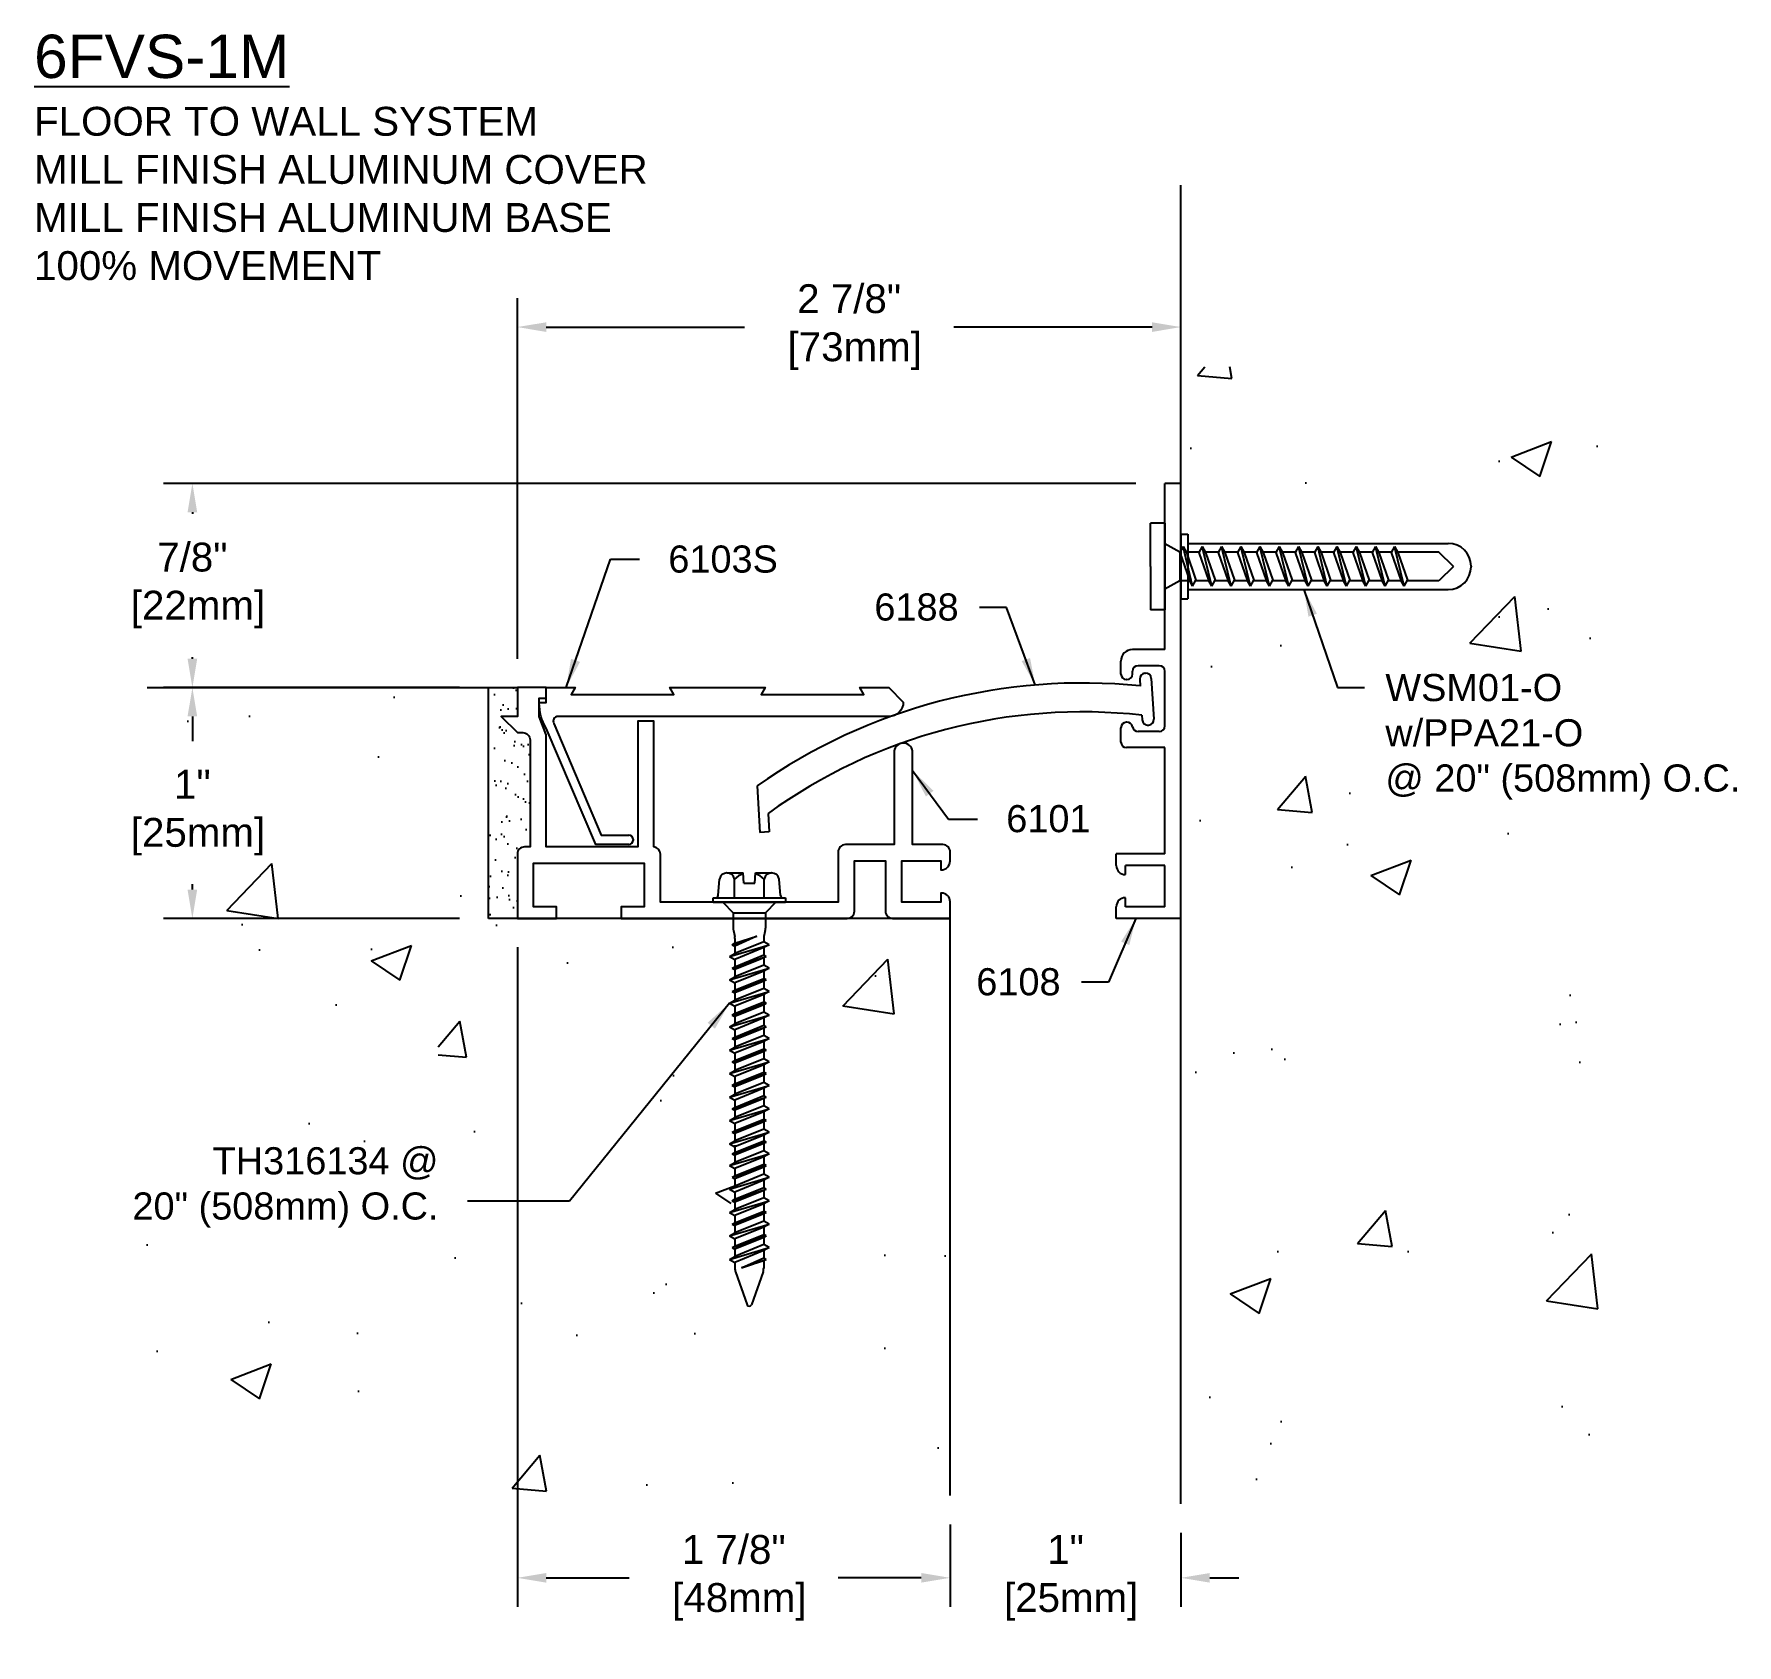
# Model space of a CAD drawing. Header units: inches. Extents: x 28.53 to 35.91, y 15.18 to 22.16.
import ezdxf

# ---------------------------------------------------------------- set-up
doc = ezdxf.new("R2010")
doc.units = ezdxf.units.IN
doc.header["$MEASUREMENT"] = 0
for name, color, linetype in [('Anchors', 4, 'Continuous'), ('Conditions', 1, 'Continuous'), ('Dimensions', 3, 'Continuous'), ('Metals', 7, 'Continuous'), ('Text', 2, 'Continuous')]:
    doc.layers.add(name, color=color, linetype=linetype)
doc.styles.add('arial', font='arial.ttf')
doc.styles.get("Standard").update_dxf_attribs({"font": 'arial.ttf'})
doc.dimstyles.new('ARIAL', dxfattribs={"dimtxt": 0.125, "dimasz": 0.125, "dimexe": 0.125, "dimexo": 0.125, "dimgap": 0.125, "dimtad": 0, "dimtih": 1, "dimtoh": 1, "dimdec": 4, "dimzin": 3, "dimdsep": 46, "dimlunit": 4, "dimtxsty": 'arial', "dimcen": 0.125, "dimadec": 0, "dimazin": 0, "dimtfac": 1, "dimtdec": 4, "dimtofl": 0, "dimtmove": 0, "dimatfit": 3, "dimfxl": 0, "dimfrac": 2, "dimtolj": 1, "dimtzin": 0, "dimarcsym": 0})
doc.dimstyles.get("Standard").update_dxf_attribs({"dimtxt": 0.1175, "dimasz": 0.1175, "dimexe": 0.1175, "dimexo": 0.125, "dimgap": 0.09, "dimtad": 0, "dimtih": 1, "dimtoh": 1, "dimdec": 4, "dimzin": 0, "dimdsep": 46, "dimlunit": 4, "dimtxsty": 'Standard', "dimcen": 0.09, "dimadec": 0, "dimazin": 0, "dimtfac": 1, "dimtdec": 4, "dimtofl": 0, "dimtmove": 0, "dimatfit": 3, "dimfxl": 0, "dimfrac": 2, "dimtolj": 1, "dimtzin": 0, "dimarcsym": 0})

# ---------------------------------------------------------------- blocks, each defined once
blk = doc.blocks.new('6103S')
blk.add_lwpolyline([(-0.407, -0.2854), (-0.5489, -0.2854), (-0.7652, 0.2181, -0.131528), (-0.7944, 0.3275), (-0.7944, 0.3288), (-0.7644, 0.3288), (-0.7644, 0.3938), (-0.6394, 0.3938), (-0.6568, 0.3638), (-0.2111, 0.3638), (-0.2284, 0.3938), (0.1836, 0.3938), (0.1662, 0.3638), (0.6119, 0.3638), (0.5946, 0.3938), (0.7196, 0.3938), (0.7826, 0.3308, -0.414214), (0.7206, 0.2688), (-0.7137, 0.2688, 0.577187), (-0.731, 0.2388), (-0.5266, -0.2454), (-0.4066, -0.2454)], format="xyb")
blk.add_arc((-0.4069, -0.2654), 0.02, 269.65196, 89.15988)
blk = doc.blocks.new('*D2')
at = {"layer": 'Defpoints', "color": 0}
for p in [(30.6251, 18.3299), (32.5001, 15.8299), (32.5001, 15.4734)]:
    blk.add_point(p, dxfattribs=at)
at = {"layer": 'Dimensions', "color": 0, "lineweight": -2}
for p, q in [((30.6251, 18.2049), (30.6251, 15.3484)), ((32.5001, 15.7049), (32.5001, 15.3484)), ((30.7501, 15.4734), (31.1096, 15.4734)), ((32.3751, 15.4734), (32.0156, 15.4734))]:
    blk.add_line(p, q, dxfattribs=at)
at = {"layer": 'Dimensions', "color": 0}
for points in [[(30.7501, 15.4943), (30.7501, 15.4526), (30.6251, 15.4734)], [(32.3751, 15.4943), (32.3751, 15.4526), (32.5001, 15.4734)]]:
    blk.add_solid(points, dxfattribs=at)
at = {"layer": 'Dimensions', "color": 0, "insert": (31.5626, 15.4734), "char_height": 0.125, "attachment_point": 5, "style": 'arial'}
blk.add_mtext('\\A1;1 7/8"\\P [48mm]', dxfattribs=at)
blk = doc.blocks.new('*D3')
at = {"layer": 'Defpoints', "color": 0}
for p in [(29.0207, 19.3299), (29.2173, 18.3299), (30.5001, 18.3299)]:
    blk.add_point(p, dxfattribs=at)
at = {"layer": 'Dimensions', "color": 0, "lineweight": -2}
for p, q in [((29.1457, 19.3299), (29.3423, 19.3299)), ((29.2173, 19.2049), (29.2173, 19.0978)), ((29.2173, 18.4549), (29.2173, 18.4788)), ((30.3751, 18.3299), (29.0923, 18.3299))]:
    blk.add_line(p, q, dxfattribs=at)
at = {"layer": 'Dimensions', "color": 0}
for points in [[(29.1964, 19.2049), (29.2381, 19.2049), (29.2173, 19.3299)], [(29.1964, 18.4549), (29.2381, 18.4549), (29.2173, 18.3299)]]:
    blk.add_solid(points, dxfattribs=at)
at = {"layer": 'Dimensions', "color": 0, "insert": (29.2173, 18.7883), "char_height": 0.125, "attachment_point": 5, "style": 'arial'}
blk.add_mtext('\\A1;1"\\P [25mm]', dxfattribs=at)
blk = doc.blocks.new('*D4')
at = {"layer": 'Defpoints', "color": 0}
for p in [(30.6251, 20.8919), (33.5001, 20.7203), (30.6251, 19.3299)]:
    blk.add_point(p, dxfattribs=at)
at = {"layer": 'Dimensions', "color": 0, "lineweight": -2}
for p, q in [((30.6251, 19.4549), (30.6251, 21.0169)), ((33.5001, 20.8453), (33.5001, 21.0169)), ((30.7501, 20.8919), (31.6096, 20.8919)), ((33.3751, 20.8919), (32.5156, 20.8919))]:
    blk.add_line(p, q, dxfattribs=at)
at = {"layer": 'Dimensions', "color": 0}
for points in [[(30.7501, 20.9127), (30.7501, 20.871), (30.6251, 20.8919)], [(33.3751, 20.9127), (33.3751, 20.871), (33.5001, 20.8919)]]:
    blk.add_solid(points, dxfattribs=at)
at = {"layer": 'Dimensions', "color": 0, "insert": (32.0626, 20.8919), "char_height": 0.125, "attachment_point": 5, "style": 'arial'}
blk.add_mtext('\\A1;2 7/8"\\P [73mm]', dxfattribs=at)
blk = doc.blocks.new('*D5')
at = {"layer": 'Defpoints', "color": 0}
for p in [(32.5001, 15.8299), (33.5001, 15.794), (32.5001, 15.4734)]:
    blk.add_point(p, dxfattribs=at)
at = {"layer": 'Dimensions', "color": 0, "lineweight": -2}
for p, q in [((32.5001, 15.7049), (32.5001, 15.3484)), ((33.5001, 15.669), (33.5001, 15.3484)), ((32.3751, 15.4734), (32.2501, 15.4734)), ((33.6251, 15.4734), (33.7501, 15.4734))]:
    blk.add_line(p, q, dxfattribs=at)
at = {"layer": 'Dimensions', "color": 0}
for points in [[(32.3751, 15.4943), (32.3751, 15.4526), (32.5001, 15.4734)], [(33.6251, 15.4943), (33.6251, 15.4526), (33.5001, 15.4734)]]:
    blk.add_solid(points, dxfattribs=at)
at = {"layer": 'Dimensions', "color": 0, "insert": (33.0001, 15.4734), "char_height": 0.125, "attachment_point": 5, "style": 'arial'}
blk.add_mtext('\\A1;1"\\P [25mm]', dxfattribs=at)
blk = doc.blocks.new('TH-316134')
for p, q in [((-0.1352, 0.029), (-0.129, 0.1001)), ((-0.0967, 0.1275), (-0.0272, 0.1275)), ((-0.0645, 0.0188), (-0.0645, 0.1001)), ((-0.0232, 0.0825), (-0.0272, 0.1275)), ((-0.0232, 0.0825), (0.0233, 0.0825)), ((0.0233, 0.0825), (0.0272, 0.1275)), ((0.0272, 0.1275), (0.0967, 0.1275)), ((0.0645, 0.0188), (0.0645, 0.1001)), ((0.1352, 0.029), (0.129, 0.1001)), ((-0.1568, 0.0188), (0.1568, 0.0188)), ((-0.1568, 0), (-0.1568, 0.0188)), ((-0.1568, 0), (0.1568, 0)), ((-0.1148, 0), (-0.0697, -0.045)), ((0.1148, 0), (0.0698, -0.045)), ((0.1568, 0.0188), (0.1568, 0)), ((-0.0697, -0.045), (0.0698, -0.045)), ((-0.0697, -0.045), (-0.0697, -0.1121)), ((0.0698, -0.045), (0.0698, -0.1121)), ((-0.0737, -0.1836), (0.0321, -0.1471)), ((-0.0687, -0.1217), (-0.0633, -0.1477)), ((0.0321, -0.1471), (-0.0623, -0.1898)), ((-0.0623, -0.1774), (0.0321, -0.1471)), ((0.0687, -0.1217), (0.0633, -0.1477)), ((-0.0862, -0.2344), (0.0863, -0.1836)), ((-0.0737, -0.1836), (-0.0623, -0.1774)), ((-0.0737, -0.1836), (-0.0623, -0.1898)), ((-0.0623, -0.1573), (-0.0623, -0.1774)), ((0.0623, -0.1707), (-0.0623, -0.2215)), ((-0.0623, -0.1898), (-0.0623, -0.2215)), ((0.0623, -0.1965), (-0.0623, -0.2473)), ((0.0623, -0.1573), (0.0623, -0.1707)), ((0.0863, -0.1836), (0.0623, -0.1707)), ((0.0863, -0.1836), (0.0623, -0.1965)), ((0.0623, -0.1965), (0.0623, -0.2282)), ((-0.0862, -0.2344), (-0.0623, -0.2215)), ((-0.0862, -0.2344), (-0.0623, -0.2473)), ((-0.0862, -0.3359), (0.0863, -0.2852)), ((-0.0737, -0.2852), (0.0737, -0.2344)), ((-0.0737, -0.2852), (-0.0623, -0.279)), ((-0.0737, -0.2852), (-0.0623, -0.2913)), ((-0.0623, -0.279), (0.0623, -0.2282)), ((0.0623, -0.2405), (-0.0623, -0.2913)), ((-0.0623, -0.2473), (-0.0623, -0.279)), ((0.0623, -0.2722), (-0.0623, -0.323)), ((-0.0623, -0.2913), (-0.0623, -0.323)), ((0.0737, -0.2344), (0.0623, -0.2282)), ((0.0737, -0.2344), (0.0623, -0.2405)), ((0.0623, -0.2405), (0.0623, -0.2722)), ((0.0863, -0.2852), (0.0623, -0.2722)), ((0.0863, -0.2852), (0.0623, -0.2981)), ((-0.0862, -0.3359), (-0.0623, -0.323)), ((-0.0862, -0.3359), (-0.0623, -0.3489)), ((-0.0737, -0.3867), (0.0737, -0.3359)), ((0.0623, -0.2981), (-0.0623, -0.3489)), ((-0.0623, -0.3806), (0.0623, -0.3298)), ((0.0623, -0.3421), (-0.0623, -0.3929)), ((-0.0623, -0.3489), (-0.0623, -0.3806)), ((0.0623, -0.2981), (0.0623, -0.3298)), ((0.0737, -0.3359), (0.0623, -0.3298)), ((0.0737, -0.3359), (0.0623, -0.3421)), ((0.0623, -0.3421), (0.0623, -0.3738)), ((-0.0862, -0.4375), (0.0863, -0.3867)), ((-0.0862, -0.4375), (-0.0623, -0.4246)), ((-0.0862, -0.4375), (-0.0623, -0.4504)), ((-0.0737, -0.3867), (-0.0623, -0.3806)), ((-0.0737, -0.3867), (-0.0623, -0.3929)), ((-0.0737, -0.4883), (0.0737, -0.4375)), ((0.0623, -0.3738), (-0.0623, -0.4246)), ((-0.0623, -0.3929), (-0.0623, -0.4246)), ((0.0623, -0.3996), (-0.0623, -0.4504)), ((-0.0623, -0.4821), (0.0623, -0.4313)), ((0.0863, -0.3867), (0.0623, -0.3738)), ((0.0863, -0.3867), (0.0623, -0.3996)), ((0.0623, -0.3996), (0.0623, -0.4313)), ((0.0737, -0.4375), (0.0623, -0.4313)), ((0.0737, -0.4375), (0.0623, -0.4437)), ((-0.0862, -0.5391), (0.0863, -0.4883)), ((-0.0737, -0.4883), (-0.0623, -0.4821)), ((-0.0737, -0.4883), (-0.0623, -0.4944)), ((0.0623, -0.4437), (-0.0623, -0.4944)), ((-0.0623, -0.4504), (-0.0623, -0.4821)), ((0.0623, -0.4754), (-0.0623, -0.5261)), ((-0.0623, -0.4944), (-0.0623, -0.5261)), ((0.0623, -0.5012), (-0.0623, -0.552)), ((0.0623, -0.4437), (0.0623, -0.4754)), ((0.0863, -0.4883), (0.0623, -0.4754)), ((0.0863, -0.4883), (0.0623, -0.5012)), ((0.0623, -0.5012), (0.0623, -0.5329)), ((-0.0862, -0.5391), (-0.0623, -0.5261)), ((-0.0862, -0.5391), (-0.0623, -0.552)), ((-0.0862, -0.6406), (0.0863, -0.5898)), ((-0.0737, -0.5898), (0.0737, -0.5391)), ((-0.0737, -0.5898), (-0.0623, -0.5837)), ((-0.0737, -0.5898), (-0.0623, -0.596)), ((-0.0623, -0.5837), (0.0623, -0.5329)), ((0.0623, -0.5452), (-0.0623, -0.596)), ((-0.0623, -0.552), (-0.0623, -0.5837)), ((0.0623, -0.5769), (-0.0623, -0.6277)), ((0.0737, -0.5391), (0.0623, -0.5329)), ((0.0737, -0.5391), (0.0623, -0.5452)), ((0.0623, -0.5452), (0.0623, -0.5769)), ((0.0863, -0.5898), (0.0623, -0.5769)), ((0.0863, -0.5898), (0.0623, -0.6028)), ((-0.0862, -0.6406), (-0.0623, -0.6277)), ((-0.0862, -0.6406), (-0.0623, -0.6535)), ((-0.0737, -0.6914), (0.0737, -0.6406)), ((-0.0623, -0.596), (-0.0623, -0.6277)), ((0.0623, -0.6028), (-0.0623, -0.6535)), ((-0.0623, -0.6852), (0.0623, -0.6345)), ((0.0623, -0.6468), (-0.0623, -0.6976)), ((-0.0623, -0.6535), (-0.0623, -0.6852)), ((0.0623, -0.6028), (0.0623, -0.6345)), ((0.0737, -0.6406), (0.0623, -0.6345)), ((0.0737, -0.6406), (0.0623, -0.6468)), ((0.0623, -0.6468), (0.0623, -0.6785)), ((-0.0862, -0.7422), (0.0863, -0.6914)), ((-0.0862, -0.7422), (-0.0623, -0.7293)), ((-0.0737, -0.6914), (-0.0623, -0.6852)), ((-0.0737, -0.6914), (-0.0623, -0.6976)), ((0.0623, -0.6785), (-0.0623, -0.7293)), ((-0.0623, -0.6976), (-0.0623, -0.7293)), ((0.0623, -0.7043), (-0.0623, -0.7551)), ((-0.0623, -0.7868), (0.0623, -0.736)), ((0.0863, -0.6914), (0.0623, -0.6785)), ((0.0863, -0.6914), (0.0623, -0.7043)), ((0.0623, -0.7043), (0.0623, -0.736)), ((0.0737, -0.7422), (0.0623, -0.736)), ((-0.0862, -0.7422), (-0.0623, -0.7551)), ((-0.0862, -0.8437), (0.0863, -0.793)), ((-0.0737, -0.793), (0.0737, -0.7422)), ((-0.0737, -0.793), (-0.0623, -0.7868)), ((-0.0737, -0.793), (-0.0623, -0.7991)), ((0.0623, -0.7484), (-0.0623, -0.7991)), ((-0.0623, -0.7551), (-0.0623, -0.7868)), ((0.0623, -0.78), (-0.0623, -0.8308)), ((-0.0623, -0.7991), (-0.0623, -0.8308)), ((0.0623, -0.8059), (-0.0623, -0.8567)), ((0.0737, -0.7422), (0.0623, -0.7484)), ((0.0623, -0.7484), (0.0623, -0.78)), ((0.0863, -0.793), (0.0623, -0.78)), ((0.0863, -0.793), (0.0623, -0.8059)), ((0.0623, -0.8059), (0.0623, -0.8376)), ((-0.0862, -0.8437), (-0.0623, -0.8308)), ((-0.0862, -0.8437), (-0.0623, -0.8567)), ((-0.0737, -0.8945), (0.0737, -0.8437)), ((-0.0623, -0.8884), (0.0623, -0.8376)), ((0.0623, -0.8499), (-0.0623, -0.9007)), ((-0.0623, -0.8567), (-0.0623, -0.8884)), ((0.0623, -0.8816), (-0.0623, -0.9324)), ((0.0737, -0.8437), (0.0623, -0.8376)), ((0.0737, -0.8437), (0.0623, -0.8499)), ((0.0623, -0.8499), (0.0623, -0.8816)), ((0.0863, -0.8945), (0.0623, -0.8816)), ((-0.0862, -0.9453), (0.0863, -0.8945)), ((-0.0862, -0.9453), (-0.0623, -0.9324)), ((-0.0862, -0.9453), (-0.0623, -0.9582)), ((-0.0737, -0.8945), (-0.0623, -0.8884)), ((-0.0737, -0.8945), (-0.0623, -0.9007)), ((-0.0737, -0.9961), (0.0737, -0.9453)), ((-0.0623, -0.9007), (-0.0623, -0.9324)), ((0.0623, -0.9075), (-0.0623, -0.9582)), ((-0.0623, -0.9899), (0.0623, -0.9391)), ((0.0623, -0.9515), (-0.0623, -1.0023)), ((-0.0623, -0.9582), (-0.0623, -0.9899)), ((0.0863, -0.8945), (0.0623, -0.9075)), ((0.0623, -0.9075), (0.0623, -0.9391)), ((0.0737, -0.9453), (0.0623, -0.9391)), ((0.0737, -0.9453), (0.0623, -0.9515)), ((0.0623, -0.9515), (0.0623, -0.9832)), ((-0.0862, -1.0469), (0.0863, -0.9961)), ((-0.0737, -0.9961), (-0.0623, -0.9899)), ((-0.0737, -0.9961), (-0.0623, -1.0023)), ((0.0623, -0.9832), (-0.0623, -1.034)), ((-0.0623, -1.0023), (-0.0623, -1.034)), ((0.0623, -1.009), (-0.0623, -1.0598)), ((0.0863, -0.9961), (0.0623, -0.9832)), ((0.0863, -0.9961), (0.0623, -1.009)), ((0.0623, -1.0012), (0.0623, -1.0329)), ((-0.0862, -1.0469), (-0.0623, -1.034)), ((-0.0862, -1.0469), (-0.0623, -1.0598)), ((-0.0862, -1.1406), (0.0863, -1.0898)), ((-0.0737, -1.0898), (0.0737, -1.0391)), ((-0.0737, -1.0898), (-0.0623, -1.0837)), ((-0.0737, -1.0898), (-0.0623, -1.096)), ((-0.0623, -1.0837), (0.0623, -1.0329)), ((0.0623, -1.0452), (-0.0623, -1.096)), ((-0.0623, -1.052), (-0.0623, -1.0837)), ((0.0623, -1.0769), (-0.0623, -1.1277)), ((-0.0623, -1.096), (-0.0623, -1.1277)), ((0.0623, -1.1028), (-0.0623, -1.1535)), ((0.0737, -1.0391), (0.0623, -1.0329)), ((0.0737, -1.0391), (0.0623, -1.0452)), ((0.0623, -1.0452), (0.0623, -1.0769)), ((0.0863, -1.0898), (0.0623, -1.0769)), ((0.0863, -1.0898), (0.0623, -1.1028)), ((0.0623, -1.1028), (0.0623, -1.1345)), ((-0.0862, -1.1406), (-0.0623, -1.1277)), ((-0.0862, -1.1406), (-0.0623, -1.1535)), ((-0.0737, -1.1914), (0.0737, -1.1406)), ((-0.0623, -1.1852), (0.0623, -1.1345)), ((0.0623, -1.1468), (-0.0623, -1.1976)), ((-0.0623, -1.1535), (-0.0623, -1.1852)), ((0.0623, -1.1785), (-0.0623, -1.2293)), ((0.0737, -1.1406), (0.0623, -1.1345)), ((0.0737, -1.1406), (0.0623, -1.1468)), ((0.0623, -1.1468), (0.0623, -1.1785)), ((0.0863, -1.1914), (0.0623, -1.1785)), ((-0.0862, -1.2422), (0.0863, -1.1914)), ((-0.0862, -1.2422), (-0.0623, -1.2293)), ((-0.0862, -1.2422), (-0.0623, -1.2551)), ((-0.0737, -1.1914), (-0.0623, -1.1852)), ((-0.0737, -1.1914), (-0.0623, -1.1976)), ((-0.0737, -1.293), (0.0737, -1.2422)), ((-0.0623, -1.1976), (-0.0623, -1.2293)), ((0.0623, -1.2043), (-0.0623, -1.2551)), ((-0.0623, -1.2868), (0.0623, -1.236)), ((0.0623, -1.2484), (-0.0623, -1.2991)), ((0.0863, -1.1914), (0.0623, -1.2043)), ((0.0623, -1.2043), (0.0623, -1.236)), ((0.0737, -1.2422), (0.0623, -1.236)), ((0.0737, -1.2422), (0.0623, -1.2484)), ((0.0623, -1.2484), (0.0623, -1.28)), ((-0.0862, -1.3437), (0.0863, -1.293)), ((-0.0737, -1.293), (-0.0623, -1.2868)), ((-0.0737, -1.293), (-0.0623, -1.2991)), ((-0.0623, -1.2551), (-0.0623, -1.2868)), ((0.0623, -1.28), (-0.0623, -1.3308)), ((-0.0623, -1.2991), (-0.0623, -1.3308)), ((0.0623, -1.3059), (-0.0623, -1.3567)), ((0.0863, -1.293), (0.0623, -1.28)), ((0.0863, -1.293), (0.0623, -1.3059)), ((0.0623, -1.3059), (0.0623, -1.3376)), ((-0.0862, -1.3437), (-0.0623, -1.3308)), ((-0.0862, -1.3437), (-0.0623, -1.3567)), ((-0.0862, -1.4453), (0.0863, -1.3945)), ((-0.0737, -1.3945), (0.0737, -1.3437)), ((-0.0737, -1.3945), (-0.0623, -1.3884)), ((-0.0737, -1.3945), (-0.0623, -1.4007)), ((-0.0623, -1.3884), (0.0623, -1.3376)), ((0.0623, -1.3499), (-0.0623, -1.4007)), ((-0.0623, -1.3567), (-0.0623, -1.3884)), ((0.0623, -1.3816), (-0.0623, -1.4324)), ((-0.0623, -1.4007), (-0.0623, -1.4324)), ((0.0737, -1.3437), (0.0623, -1.3376)), ((0.0737, -1.3437), (0.0623, -1.3499)), ((0.0623, -1.3499), (0.0623, -1.3816)), ((0.0863, -1.3945), (0.0623, -1.3816)), ((0.0863, -1.3945), (0.0623, -1.4075)), ((-0.0862, -1.4453), (-0.0623, -1.4324)), ((-0.0862, -1.4453), (-0.0623, -1.4582)), ((-0.0737, -1.4961), (0.0737, -1.4453)), ((0.0623, -1.4075), (-0.0623, -1.4582)), ((-0.0623, -1.4899), (0.0623, -1.4391)), ((0.0623, -1.4515), (-0.0623, -1.5023)), ((-0.0623, -1.4582), (-0.0623, -1.4899)), ((0.0623, -1.4075), (0.0623, -1.4391)), ((0.0737, -1.4453), (0.0623, -1.4391)), ((0.0737, -1.4453), (0.0623, -1.4515)), ((0.0623, -1.4515), (0.0623, -1.4832)), ((-0.0862, -1.5469), (0.0863, -1.4961)), ((-0.0862, -1.5469), (-0.0623, -1.534)), ((-0.0862, -1.5469), (-0.0623, -1.5598)), ((-0.0737, -1.4961), (-0.0623, -1.4899)), ((-0.0737, -1.4961), (-0.0623, -1.5023)), ((0.0623, -1.4832), (-0.0623, -1.534)), ((-0.0623, -1.5023), (-0.0623, -1.534)), ((0.0623, -1.509), (-0.0623, -1.5598)), ((-0.0335, -1.5838), (0.0623, -1.5407)), ((-0.0335, -1.5838), (0.0737, -1.5469)), ((0.0863, -1.4961), (0.0623, -1.4832)), ((0.0863, -1.4961), (0.0623, -1.509)), ((0.0623, -1.509), (0.0623, -1.5407)), ((0.0737, -1.5469), (0.0623, -1.5407)), ((0.0737, -1.5469), (0.0623, -1.553)), ((-0.0623, -1.5598), (-0.0623, -1.5857)), ((-0.0596, -1.601), (-0.0096, -1.7438)), ((0.0623, -1.553), (-0.0335, -1.5838)), ((0.0596, -1.601), (0.0096, -1.7438)), ((0.0623, -1.553), (0.0623, -1.5857))]:
    blk.add_line(p, q)
for centre, radius, start, end in [((-0.0967, 0.0948), 0.0327, 9.28497, 170.71503), ((0, 0.0379), 0.0896, 107.42152, 136.04074), ((0, 0.0379), 0.0896, 43.95926, 72.57848), ((0.0967, 0.0948), 0.0327, 9.28497, 170.71503), ((-0.1464, 0.03), 0.0112, 270, 355), ((0.1464, 0.03), 0.0112, 185, 270), ((-0.0232, -0.1121), 0.0465, 180, 191.9357), ((0.0233, -0.1121), 0.0465, 348.0643, 0), ((-0.1088, -0.1573), 0.0465, 0, 11.9357), ((0.1088, -0.1573), 0.0465, 168.0643, 180), ((-0.0158, -1.5857), 0.0465, 180, 199.30575), ((0.0158, -1.5857), 0.0465, 340.69425, 0), ((0, -1.7394), 0.0106, 204.10008, 335.89992)]:
    blk.add_arc(centre, radius, start, end)
blk = doc.blocks.new('TH316134')
blk.add_blockref('TH-316134', (0, 0))
blk = doc.blocks.new('6188')
for p, q in [((0.3965, 0.1141), (0.3965, 0.0841)), ((0.4205, 0.1381), (0.4225, 0.1381)), ((0.4465, 0.1141), (0.4465, -0.0629)), ((0.3965, -0.0427), (0.3965, -0.0629)), ((0.4205, -0.0869), (0.4225, -0.0869)), ((-1.2865, -0.2458), (-1.2865, -0.448)), ((-1.2465, -0.3682), (-1.2465, -0.448)), ((-1.2465, -0.448), (-1.2865, -0.448))]:
    blk.add_line(p, q)
for centre, radius, start, end in [((-0.0035, -2.333), 2.45, 80.60352, 121.57898), ((0.4205, 0.1141), 0.024, 90, 180), ((0.4225, 0.1141), 0.024, 0, 90), ((-0.0035, -2.333), 2.325, 80.09337, 122.31839), ((0.4205, -0.0629), 0.024, 180, 270), ((0.4225, -0.0629), 0.024, 270, 0)]:
    blk.add_arc(centre, radius, start, end)
blk = doc.blocks.new('6108')
for p, q in [((-0.7428, -0.0025), (-0.7428, 0.2775)), ((-0.7428, 0.2775), (-0.6918, 0.2775)), ((-0.6928, 0.0675), (-0.6928, 0.2375)), ((-0.6928, 0.2375), (-0.6528, 0.2375)), ((-0.6528, 0.2375), (-0.6528, 0.2385)), ((-0.5528, 0.2375), (-0.5528, 0.2385)), ((-0.5528, 0.2375), (-0.5128, 0.2375)), ((-0.5138, 0.2775), (-0.4628, 0.2775)), ((-0.5128, 0.0675), (-0.5128, 0.2375)), ((-0.4628, 0.0675), (-0.4628, 0.2775)), ((-0.0028, 0.0675), (-0.0028, 0.2335)), ((0.0212, 0.2575), (0.0832, 0.2575)), ((0.1072, 0.2315), (0.1072, 0.2335)), ((0.2922, 0.2315), (0.2922, 0.2335)), ((0.3162, 0.2575), (0.3722, 0.2575)), ((0.0672, 0.0915), (0.0672, 0.1833)), ((0.3162, 0.2075), (0.3282, 0.2075)), ((0.3522, 0.0915), (0.3522, 0.1835)), ((0.4222, 0.0675), (0.4222, 0.2075)), ((-0.6928, 0.0675), (-0.5128, 0.0675)), ((-0.4628, 0.0675), (-0.0028, 0.0675)), ((0.0912, 0.0675), (0.3282, 0.0675)), ((0.4222, 0.0675), (1.1422, 0.0675)), ((1.1422, -0.0025), (1.1422, 0.0675)), ((-0.7428, -0.0025), (1.1422, -0.0025))]:
    blk.add_line(p, q)
for centre, radius, start, end in [((-0.6918, 0.2385), 0.039, 0, 90), ((-0.5138, 0.2385), 0.039, 90, 180), ((0.0212, 0.2335), 0.024, 90, 180), ((0.0832, 0.2335), 0.024, 0, 90), ((0.0832, 0.2315), 0.024, 280.58396, 0), ((0.3162, 0.2335), 0.024, 90, 180), ((0.3162, 0.2315), 0.024, 180, 270), ((0.3722, 0.2075), 0.05, 0, 90), ((0.0922, 0.1833), 0.025, 100.58365, 179.99973), ((0.3282, 0.1835), 0.024, 0, 90), ((0.0912, 0.0915), 0.024, 180, 270), ((0.3282, 0.0915), 0.024, 270, 0)]:
    blk.add_arc(centre, radius, start, end)
blk = doc.blocks.new('*D10')
at = {"layer": 'Defpoints', "color": 0}
for p in [(33.4301, 20.2149), (29.2173, 19.3299), (30.5001, 19.3299)]:
    blk.add_point(p, dxfattribs=at)
at = {"layer": 'Dimensions', "color": 0, "lineweight": -2}
for p, q in [((33.3051, 20.2149), (29.0923, 20.2149)), ((29.2173, 20.0899), (29.2173, 20.0828)), ((29.2173, 19.4549), (29.2173, 19.4621)), ((30.3751, 19.3299), (29.0923, 19.3299))]:
    blk.add_line(p, q, dxfattribs=at)
at = {"layer": 'Dimensions', "color": 0}
for points in [[(29.1964, 20.0899), (29.2381, 20.0899), (29.2173, 20.2149)], [(29.1964, 19.4549), (29.2381, 19.4549), (29.2173, 19.3299)]]:
    blk.add_solid(points, dxfattribs=at)
at = {"layer": 'Dimensions', "color": 0, "insert": (29.2173, 19.7724), "char_height": 0.125, "attachment_point": 5, "style": 'arial'}
blk.add_mtext('\\A1;7/8"\\P [22mm]', dxfattribs=at)
blk = doc.blocks.new('WSM01')
for p, q in [((0.0049, 0.063), (-0.1826, 0.063)), ((-0.1826, 0.0005), (-0.1826, 0.063)), ((0.1924, 0.0005), (-0.1826, 0.0005)), ((-0.0576, -0.064), (-0.0929, 0.0005)), ((0.0049, 0.063), (0.1924, 0.063)), ((0.0674, -0.064), (0.1026, 0.0005)), ((0.1924, 0.0005), (0.1924, 0.063)), ((-0.0576, -0.1072), (-0.0576, -0.064)), ((0.0674, -0.064), (-0.0576, -0.064)), ((0.0652, -0.064), (-0.0548, -0.1057)), ((0.0912, -0.0784), (0.0652, -0.064)), ((0.0674, -0.0652), (0.0674, -0.064)), ((-0.0808, -0.1201), (0.0912, -0.0784)), ((-0.0808, -0.1201), (-0.0548, -0.1057)), ((-0.0808, -0.1201), (-0.0548, -0.1345)), ((-0.0576, -0.1906), (-0.0576, -0.1329)), ((0.0652, -0.0928), (-0.0548, -0.1345)), ((0.0652, -0.1473), (-0.0548, -0.189)), ((0.0912, -0.0784), (0.0652, -0.0928)), ((0.0912, -0.1617), (0.0652, -0.1473)), ((0.0674, -0.1486), (0.0674, -0.0916)), ((-0.0808, -0.2034), (0.0912, -0.1617)), ((-0.0808, -0.2034), (-0.0548, -0.189)), ((-0.0808, -0.2034), (-0.0548, -0.2178)), ((-0.0576, -0.2739), (-0.0576, -0.2163)), ((0.0652, -0.1761), (-0.0548, -0.2178)), ((0.0912, -0.1617), (0.0652, -0.1761)), ((0.0674, -0.2319), (0.0674, -0.1749)), ((-0.0808, -0.2867), (0.0912, -0.2451)), ((-0.0808, -0.2867), (-0.0548, -0.2723)), ((-0.0808, -0.2867), (-0.0548, -0.3011)), ((0.0652, -0.2307), (-0.0548, -0.2723)), ((0.0652, -0.2595), (-0.0548, -0.3011)), ((0.0912, -0.2451), (0.0652, -0.2307)), ((0.0912, -0.2451), (0.0652, -0.2595)), ((0.0674, -0.3152), (0.0674, -0.2582)), ((-0.0808, -0.3701), (0.0912, -0.3284)), ((-0.0808, -0.3701), (-0.0548, -0.3557)), ((-0.0576, -0.3572), (-0.0576, -0.2996)), ((0.0652, -0.314), (-0.0548, -0.3557)), ((0.0652, -0.3428), (-0.0548, -0.3845)), ((0.0912, -0.3284), (0.0652, -0.314)), ((0.0912, -0.3284), (0.0652, -0.3428)), ((0.0674, -0.3986), (0.0674, -0.3416)), ((-0.0808, -0.3701), (-0.0548, -0.3845)), ((-0.0808, -0.4534), (0.0912, -0.4117)), ((-0.0808, -0.4534), (-0.0548, -0.439)), ((-0.0576, -0.4406), (-0.0576, -0.3829)), ((0.0652, -0.3973), (-0.0548, -0.439)), ((0.0652, -0.4261), (-0.0548, -0.4678)), ((0.0912, -0.4117), (0.0652, -0.3973)), ((0.0912, -0.4117), (0.0652, -0.4261)), ((0.0674, -0.4819), (0.0674, -0.4249)), ((-0.0808, -0.4534), (-0.0548, -0.4678)), ((-0.0808, -0.5367), (0.0912, -0.4951)), ((-0.0576, -0.5239), (-0.0576, -0.4663)), ((0.0652, -0.4807), (-0.0548, -0.5223)), ((0.0652, -0.5095), (-0.0548, -0.5511)), ((0.0912, -0.4951), (0.0652, -0.4807)), ((0.0912, -0.4951), (0.0652, -0.5095)), ((0.0674, -0.5652), (0.0674, -0.5082)), ((-0.0808, -0.5367), (-0.0548, -0.5223)), ((-0.0808, -0.5367), (-0.0548, -0.5511)), ((-0.0808, -0.6201), (0.0912, -0.5784)), ((-0.0576, -0.6072), (-0.0576, -0.5496)), ((0.0652, -0.564), (-0.0548, -0.6057)), ((0.0912, -0.5784), (0.0652, -0.564)), ((0.0912, -0.5784), (0.0652, -0.5928)), ((-0.0808, -0.6201), (-0.0548, -0.6057)), ((-0.0808, -0.6201), (-0.0548, -0.6345)), ((-0.0808, -0.7034), (0.0912, -0.6617)), ((-0.0576, -0.6906), (-0.0576, -0.6329)), ((0.0652, -0.5928), (-0.0548, -0.6345)), ((0.0652, -0.6473), (-0.0548, -0.689)), ((0.0912, -0.6617), (0.0652, -0.6473)), ((0.0912, -0.6617), (0.0652, -0.6761)), ((0.0674, -0.6486), (0.0674, -0.5916)), ((-0.0808, -0.7034), (-0.0548, -0.689)), ((-0.0808, -0.7034), (-0.0548, -0.7178)), ((-0.0576, -0.7739), (-0.0576, -0.7163)), ((0.0652, -0.6761), (-0.0548, -0.7178)), ((0.0652, -0.7307), (-0.0548, -0.7723)), ((0.0912, -0.7451), (0.0652, -0.7307)), ((0.0674, -0.7319), (0.0674, -0.6749)), ((-0.0808, -0.7867), (0.0912, -0.7451)), ((-0.0808, -0.7867), (-0.0548, -0.7723)), ((-0.0808, -0.7867), (-0.0548, -0.8011)), ((-0.0576, -0.8572), (-0.0576, -0.7996)), ((0.0652, -0.7595), (-0.0548, -0.8011)), ((0.0912, -0.7451), (0.0652, -0.7595)), ((0.0674, -0.8152), (0.0674, -0.7582)), ((-0.0808, -0.8701), (0.0912, -0.8284)), ((-0.0808, -0.8701), (-0.0548, -0.8557)), ((-0.0808, -0.8701), (-0.0548, -0.8845)), ((-0.0576, -0.9406), (-0.0576, -0.8829)), ((0.0652, -0.814), (-0.0548, -0.8557)), ((0.0652, -0.8428), (-0.0548, -0.8845)), ((0.0912, -0.8284), (0.0652, -0.814)), ((0.0912, -0.8284), (0.0652, -0.8428)), ((0.0674, -0.8986), (0.0674, -0.8416)), ((-0.0808, -0.9534), (0.0912, -0.9117)), ((-0.0808, -0.9534), (-0.0548, -0.939)), ((-0.0808, -0.9534), (-0.0548, -0.9678)), ((0.0652, -0.8973), (-0.0548, -0.939)), ((0.0652, -0.9261), (-0.0548, -0.9678)), ((0.0912, -0.9117), (0.0652, -0.8973)), ((0.0912, -0.9117), (0.0652, -0.9261)), ((0.0674, -0.9819), (0.0674, -0.9249)), ((-0.0808, -1.0367), (0.0912, -0.9951)), ((-0.0808, -1.0367), (-0.0548, -1.0223)), ((-0.0576, -1.0239), (-0.0576, -0.9663)), ((0.0652, -0.9807), (-0.0548, -1.0223)), ((0.0652, -1.0095), (-0.0548, -1.0511)), ((0.0912, -0.9951), (0.0652, -0.9807)), ((0.0912, -0.9951), (0.0652, -1.0095)), ((0.0674, -1.187), (0.0674, -1.0082)), ((-0.0808, -1.0367), (-0.0548, -1.0511)), ((-0.0576, -1.187), (-0.0576, -1.0496)), ((0.0049, -1.2495), (-0.0576, -1.187)), ((0.0049, -1.2495), (0.0674, -1.187))]:
    blk.add_line(p, q)
blk = doc.blocks.new('PPA21')
for p, q in [((0.14, 0.03), (-0.14, 0.03)), ((-0.14, 0.03), (-0.14, 0)), ((0.14, 0), (-0.14, 0)), ((-0.1, 0), (-0.1, -1.1279)), ((0.1, 0), (0.1, -1.1279)), ((0.14, 0.03), (0.14, 0)), ((0.001, -1.2269), (-0.001, -1.2269))]:
    blk.add_line(p, q)
for centre, start, end in [((-0.001, -1.1279), 180, 270), ((0.001, -1.1279), 270, 0)]:
    blk.add_arc(centre, 0.099, start, end)

msp = doc.modelspace()

# ---------------------------------------------------------------- hatches: boundary and pattern name
at = {"layer": 'Conditions'}
h = msp.add_hatch(dxfattribs=at)
h.set_pattern_fill('AR-CONC', color=256, scale=0.25, style=0)
h.set_pattern_definition([(50, (-4.9558, 0), (1.79315, -0.15688), [0.1875, -2.0625]), (355, (-4.9558, 0), (-0.34688, 1.88048), [0.15, -1.65]), (100.4514, (-4.8064, -0.013), (1.446273, 1.7236), [0.15935, -1.752855]), (46.184, (-4.9558, 0.5), (2.6681, -0.4138), [0.28125, -3.09375]), (96.6356, (-4.7335, 0.4655), (2.33666, 2.4353), [0.23903, -2.62928]), (351.184, (-4.9558, 0.5), (2.33665, 2.4353), [0.225, -2.475]), (21, (-4.7058, 0.375), (1.49227, -1.006547), [0.1875, -2.0625]), (326, (-4.7058, 0.375), (0.60829, 1.812875), [0.15, -1.65]), (71.4514, (-4.5815, 0.2911), (2.100557, 0.806326), [0.15935, -1.752855]), (37.5, (-4.9558, 0), (0.0304, 0.832235), [0, -1.63, 0, -1.675, 0, -1.65625]), (7.5, (-4.9558, 0), (0.657674, 0.98603), [0, -0.955, 0, -1.5925, 0, -0.63125]), (327.5, (-5.5133, 0), (1.334556, -0.056387), [0, -0.625, 0, -1.95, 0, -2.5875]), (317.5, (-5.7633, 0), (1.457965, 0.250262), [0, -0.8125, 0, -1.295, 0, -1.8375])])
h.paths.add_polyline_path([(35.07551, 18.75395), (35.3128, 18.75395), (35.3128, 18.99032), (33.98494, 18.99032), (33.98494, 19.44995), (35.3128, 19.44995), (35.3128, 20.72034), (33.50009, 20.72034), (33.50009, 19.94045), (33.53519, 19.90722), (33.60715, 19.90722), (33.63787, 19.90072, 0.0521265), (33.64749, 19.89972), (33.66086, 19.89972), (33.67378, 19.92372), (33.68671, 19.89972), (33.7184, 19.89972), (33.72456, 19.91116), (33.73073, 19.89972), (33.76242, 19.89972), (33.77534, 19.92372), (33.78827, 19.89972), (33.81996, 19.89972), (33.82613, 19.91116), (33.83229, 19.89972), (33.86398, 19.89972), (33.87691, 19.92372), (33.88983, 19.89972), (33.92153, 19.89972), (33.92769, 19.91116), (33.93385, 19.89972), (33.96554, 19.89972), (33.97847, 19.92372), (33.99139, 19.89972), (34.02309, 19.89972), (34.02925, 19.91116), (34.03541, 19.89972), (34.06711, 19.89972), (34.08003, 19.92372), (34.09296, 19.89972), (34.12465, 19.89972), (34.13081, 19.91116), (34.13698, 19.89972), (34.16867, 19.89972), (34.18159, 19.92372), (34.19452, 19.89972), (34.22621, 19.89972), (34.23238, 19.91116), (34.23854, 19.89972), (34.27023, 19.89972), (34.28316, 19.92372), (34.29608, 19.89972), (34.32778, 19.89972), (34.33394, 19.91116), (34.3401, 19.89972), (34.37179, 19.89972), (34.38472, 19.92372), (34.39764, 19.89972), (34.42934, 19.89972), (34.4355, 19.91116), (34.44166, 19.89972), (34.47336, 19.89972), (34.48628, 19.92372), (34.49921, 19.89972), (34.5309, 19.89972), (34.53722, 19.89972), (34.54338, 19.91116), (34.54954, 19.89972), (34.58124, 19.89972), (34.59416, 19.92372), (34.60709, 19.89972), (34.64735, 19.89972), (34.65351, 19.91116), (34.65967, 19.89972), (34.69137, 19.89972), (34.70429, 19.92372), (34.71722, 19.89972), (34.75298, 19.89972), (34.75914, 19.91116), (34.7653, 19.89972), (34.797, 19.89972), (34.80992, 19.92372), (34.82285, 19.89972), (34.85524, 19.89972), (34.8614, 19.91116), (34.86757, 19.89972), (34.89926, 19.89972), (34.91218, 19.92372), (34.92511, 19.89972), (34.9575, 19.89972), (34.96366, 19.91116), (34.96983, 19.89972), (35.00152, 19.89972), (35.01445, 19.92372), (35.02737, 19.89972), (35.05099, 19.89972), (35.04445, 19.91424), (35.05062, 19.92568), (35.05678, 19.91424), (35.06145, 19.89972), (35.07491, 19.89972, -0.084437), (35.09028, 19.8971), (35.23133, 19.84769, -0.7741233), (35.23133, 19.82725), (35.09028, 19.77783, -0.0665255), (35.07822, 19.77534), (35.06523, 19.75122), (35.0523, 19.77522), (35.02061, 19.77522), (35.01445, 19.76377), (35.00828, 19.77522), (34.97589, 19.77522), (34.96297, 19.75122), (34.95004, 19.77522), (34.91835, 19.77522), (34.91218, 19.76377), (34.90602, 19.77522), (34.87363, 19.77522), (34.8607, 19.75122), (34.84778, 19.77522), (34.81609, 19.77522), (34.80992, 19.76377), (34.80376, 19.77522), (34.768, 19.77522), (34.75507, 19.75122), (34.74215, 19.77522), (34.71045, 19.77522), (34.70429, 19.76377), (34.69813, 19.77522), (34.65787, 19.77522), (34.64494, 19.75122), (34.63202, 19.77522), (34.60033, 19.77522), (34.59416, 19.76377), (34.588, 19.77522), (34.57585, 19.77522), (34.54999, 19.77522), (34.53706, 19.75122), (34.52414, 19.77522), (34.49245, 19.77522), (34.48628, 19.76377), (34.48012, 19.77522), (34.44843, 19.77522), (34.4355, 19.75122), (34.42258, 19.77522), (34.39088, 19.77522), (34.38472, 19.76377), (34.37856, 19.77522), (34.34686, 19.77522), (34.33394, 19.75122), (34.32101, 19.77522), (34.28932, 19.77522), (34.28316, 19.76377), (34.27699, 19.77522), (34.2453, 19.77522), (34.23238, 19.75122), (34.21945, 19.77522), (34.18776, 19.77522), (34.18159, 19.76377), (34.17543, 19.77522), (34.14374, 19.77522), (34.13081, 19.75122), (34.11789, 19.77522), (34.0862, 19.77522), (34.08003, 19.76377), (34.07387, 19.77522), (34.04218, 19.77522), (34.02925, 19.75122), (34.01633, 19.77522), (33.98463, 19.77522), (33.97847, 19.76377), (33.97231, 19.77522), (33.94061, 19.77522), (33.92769, 19.75122), (33.91476, 19.77522), (33.88307, 19.77522), (33.87691, 19.76377), (33.87074, 19.77522), (33.83905, 19.77522), (33.82613, 19.75122), (33.8132, 19.77522), (33.78151, 19.77522), (33.77534, 19.76377), (33.76918, 19.77522), (33.73749, 19.77522), (33.72456, 19.75122), (33.71164, 19.77522), (33.67995, 19.77522), (33.67378, 19.76377), (33.66762, 19.77522), (33.64749, 19.77522, 0.0521265), (33.63787, 19.77421), (33.60715, 19.76772), (33.53519, 19.76772), (33.50009, 19.73449), (33.50009, 15.79405), (35.3128, 15.79405), (35.3128, 16.32251), (35.01801, 16.32251), (35.01801, 16.10895), (34.06982, 16.10895), (34.06982, 16.54274), (35.01801, 16.54274), (35.3128, 16.54274), (35.3128, 18.30745), (35.07551, 18.30745)])
h.paths.add_polyline_path([(33.86519, 20.2843), (33.86519, 20.67035), (34.28572, 20.67035), (34.93676, 20.67035), (34.93676, 20.48978), (34.28572, 20.48978), (34.28572, 20.2843)], flags=16)
h.paths.add_polyline_path([(34.95123, 16.04221), (34.95123, 15.85535), (34.04979, 15.85535), (34.04979, 16.04221)], flags=16)
h = msp.add_hatch(dxfattribs=at)
h.set_pattern_fill('AR-CONC', color=256, scale=0.25, style=0)
h.set_pattern_definition([(50, (0, 0.0359), (1.79315, -0.15688), [0.1875, -2.0625]), (355, (0, 0.0359), (-0.34688, 1.88048), [0.15, -1.65]), (100.4514, (0.1494, 0.0228), (1.44627, 1.7236), [0.15935, -1.752855]), (46.184, (0, 0.536), (2.6681, -0.4138), [0.28125, -3.09375]), (96.6356, (0.2223, 0.5014), (2.33666, 2.4353), [0.23903, -2.62928]), (351.184, (0, 0.536), (2.33665, 2.4353), [0.225, -2.475]), (21, (0.25, 0.4109), (1.49227, -1.00655), [0.1875, -2.0625]), (326, (0.25, 0.4109), (0.60829, 1.812875), [0.15, -1.65]), (71.4514, (0.3744, 0.327), (2.10056, 0.80633), [0.15935, -1.752855]), (37.5, (0, 0.0359), (0.0304, 0.832235), [0, -1.63, 0, -1.675, 0, -1.65625]), (7.5, (0, 0.0359), (0.657674, 0.98603), [0, -0.955, 0, -1.5925, 0, -0.63125]), (327.5, (-0.5575, 0.0359), (1.334556, -0.056387), [0, -0.625, 0, -1.95, 0, -2.5875]), (317.5, (-0.8075, 0.0359), (1.457965, 0.250262), [0, -0.8125, 0, -1.295, 0, -1.8375])])
h.paths.add_polyline_path([(31.54384, 16.88897), (31.56784, 16.9019), (31.56784, 16.93359), (31.55639, 16.93975), (31.56784, 16.94592), (31.56784, 16.97761), (31.54384, 16.99053), (31.56784, 17.00346), (31.56784, 17.03515), (31.55639, 17.04132), (31.56784, 17.04748), (31.56784, 17.07917), (31.54384, 17.0921), (31.56784, 17.10502), (31.56784, 17.13671), (31.55639, 17.14288), (31.56784, 17.14904), (31.56784, 17.18073), (31.54384, 17.19366), (31.56784, 17.20658), (31.56784, 17.23828), (31.55639, 17.24444), (31.56784, 17.2506), (31.56784, 17.2823), (31.54384, 17.29522), (31.56784, 17.30815), (31.56784, 17.33984), (31.55639, 17.346), (31.56784, 17.35217), (31.56784, 17.37605), (31.54384, 17.38897), (31.56784, 17.4019), (31.56784, 17.43359), (31.55639, 17.43975), (31.56784, 17.44592), (31.56784, 17.47761), (31.54384, 17.49053), (31.56784, 17.50346), (31.56784, 17.53515), (31.55639, 17.54132), (31.56784, 17.54748), (31.56784, 17.57917), (31.54384, 17.5921), (31.56784, 17.60502), (31.56784, 17.63671), (31.55639, 17.64288), (31.56784, 17.64904), (31.56784, 17.68073), (31.54384, 17.69366), (31.56784, 17.70658), (31.56784, 17.73828), (31.55639, 17.74444), (31.56784, 17.7506), (31.56784, 17.7823), (31.54384, 17.79522), (31.56784, 17.80815), (31.56784, 17.83984), (31.55639, 17.846), (31.56784, 17.85217), (31.56784, 17.88386), (31.54384, 17.89678), (31.56784, 17.90971), (31.56784, 17.9414), (31.55639, 17.94757), (31.56784, 17.95373), (31.56784, 17.98542), (31.54384, 17.99835), (31.56784, 18.01127), (31.56784, 18.04296), (31.55639, 18.04913), (31.56784, 18.05529), (31.56784, 18.08698), (31.54384, 18.09991), (31.56784, 18.11283), (31.56784, 18.14453), (31.55639, 18.15069), (31.56784, 18.15685), (31.56784, 18.18855), (31.54384, 18.20147), (31.56784, 18.2144), (31.56784, 18.24609), (31.55639, 18.25225), (31.56784, 18.25842), (31.56784, 18.27855, 0.0521265), (31.56683, 18.28817), (31.56034, 18.31889), (31.56034, 18.32995), (30.62509, 18.32995), (30.50009, 18.32995), (30.50009, 19.36585), (29.02074, 19.36585), (29.02074, 17.93619), (30.28189, 17.93619), (30.28189, 17.73157), (29.02074, 17.73157), (29.02074, 15.82995), (32.50009, 15.82995), (32.50009, 18.32995), (31.69984, 18.32995), (31.69984, 18.31889), (31.69334, 18.28817, 0.0521265), (31.69234, 18.27855), (31.69234, 18.26518), (31.71634, 18.25225), (31.69234, 18.23933), (31.69234, 18.20764), (31.70378, 18.20147), (31.69234, 18.19531), (31.69234, 18.16362), (31.71634, 18.15069), (31.69234, 18.13777), (31.69234, 18.10607), (31.70378, 18.09991), (31.69234, 18.09375), (31.69234, 18.06205), (31.71634, 18.04913), (31.69234, 18.0362), (31.69234, 18.00451), (31.70378, 17.99835), (31.69234, 17.99218), (31.69234, 17.96049), (31.71634, 17.94757), (31.69234, 17.93464), (31.69234, 17.90295), (31.70378, 17.89678), (31.69234, 17.89062), (31.69234, 17.85893), (31.71634, 17.846), (31.69234, 17.83308), (31.69234, 17.80139), (31.70378, 17.79522), (31.69234, 17.78906), (31.69234, 17.75737), (31.71634, 17.74444), (31.69234, 17.73152), (31.69234, 17.69982), (31.70378, 17.69366), (31.69234, 17.6875), (31.69234, 17.6558), (31.71634, 17.64288), (31.69234, 17.62995), (31.69234, 17.59826), (31.70378, 17.5921), (31.69234, 17.58593), (31.69234, 17.55424), (31.71634, 17.54132), (31.69234, 17.52839), (31.69234, 17.4967), (31.70378, 17.49053), (31.69234, 17.48437), (31.69234, 17.45268), (31.71634, 17.43975), (31.69234, 17.42683), (31.69234, 17.40295), (31.70378, 17.39678), (31.69234, 17.39062), (31.69234, 17.35893), (31.71634, 17.346), (31.69234, 17.33308), (31.69234, 17.30139), (31.70378, 17.29522), (31.69234, 17.28906), (31.69234, 17.25737), (31.71634, 17.24444), (31.69234, 17.23152), (31.69234, 17.19982), (31.70378, 17.19366), (31.69234, 17.1875), (31.69234, 17.1558), (31.71634, 17.14288), (31.69234, 17.12995), (31.69234, 17.09826), (31.70378, 17.0921), (31.69234, 17.08593), (31.69234, 17.05424), (31.71634, 17.04132), (31.69234, 17.02839), (31.69234, 16.9967), (31.70378, 16.99053), (31.69234, 16.98437), (31.69234, 16.95268), (31.71634, 16.93975), (31.69234, 16.92683), (31.69234, 16.89514), (31.70378, 16.88897), (31.69234, 16.88281), (31.69234, 16.85019, -0.084437), (31.68972, 16.83481), (31.64031, 16.69376, -0.7741233), (31.61986, 16.69376), (31.57045, 16.83481, -0.084437), (31.56784, 16.85019), (31.56784, 16.87605)])
h.paths.add_polyline_path([(31.88949, 17.37578), (31.88949, 17.78662), (32.46982, 17.78662), (32.46982, 17.37578)], flags=16)
h.paths.add_polyline_path([(31.92136, 17.78029), (32.45043, 17.78029), (32.45043, 17.3796), (31.92136, 17.3796)], flags=8)
h = msp.add_hatch(dxfattribs=at)
h.set_pattern_fill('AR-SAND', color=256, scale=0.0625, style=0)
h.paths.add_polyline_path([(30.50009, 18.29405), (30.62509, 18.29405), (30.62509, 18.32995), (30.62509, 18.60895, -0.4142136), (30.65609, 18.63995), (30.68009, 18.63995), (30.68009, 19.10395, 0.4142136), (30.64909, 19.13495), (30.62509, 19.13495), (30.55509, 19.20495), (30.62509, 19.20495), (30.62509, 19.32995), (30.50009, 19.32995)])

# ---------------------------------------------------------------- linework, layer by layer
for p, q in [((33.50009, 15.79405), (33.50009, 21.50676)), ((30.50009, 18.32995), (30.50009, 19.32995)), ((32.50009, 18.32995), (30.50009, 18.32995)), ((32.50009, 15.82995), (32.50009, 18.32995))]:
    msp.add_line(p, q, dxfattribs=at)
msp.add_lwpolyline([(29.02074, 19.32995), (30.62509, 19.32995)], dxfattribs=at)
at = {"layer": 'Metals'}
msp.add_lwpolyline([(32.22009, 18.36095, 0.4142136), (32.25109, 18.32995), (32.50009, 18.32995), (32.50009, 18.40195, 0.4142136), (32.46209, 18.43995), (32.46009, 18.43995), (32.46009, 18.39995), (32.29009, 18.39995), (32.29009, 18.57995), (32.46009, 18.57995), (32.46009, 18.53995, 0.4142136), (32.50009, 18.57995), (32.50009, 18.61895, 0.4142136), (32.46909, 18.64995), (32.33709, 18.64995), (32.33709, 19.05431, 0.8905636), (32.25709, 19.05431), (32.25709, 18.64995), (32.04609, 18.64995, 0.4142136), (32.01509, 18.61895), (32.01509, 18.39995), (31.24509, 18.39995), (31.24509, 18.60895, 0.3861013), (31.21709, 18.6398), (31.21709, 19.18495), (31.14709, 19.18495), (31.14709, 18.63995), (30.75009, 18.63995), (30.75009, 19.12495), (30.72009, 19.20495), (30.72009, 19.28495), (30.75009, 19.28495), (30.75009, 19.32995), (30.62509, 19.32995), (30.62509, 19.20495), (30.55509, 19.20495), (30.62509, 19.13495), (30.64909, 19.13495, -0.4142136), (30.68009, 19.10395), (30.68009, 18.63995), (30.65609, 18.63995, 0.4142136), (30.62509, 18.60895), (30.62509, 18.32995), (30.79509, 18.32995), (30.79509, 18.37995), (30.69509, 18.37995), (30.69509, 18.56995), (31.17509, 18.56995), (31.17509, 18.37995), (31.07509, 18.37995), (31.07509, 18.32995), (31.24509, 18.32995), (32.05409, 18.32995, 0.4142136), (32.08509, 18.36095), (32.08509, 18.57995), (32.22009, 18.57995)], format="xyb", close=True, dxfattribs=at)

# ---------------------------------------------------------------- block references
at = {"layer": 'Anchors', "rotation": 90}
for name, p in [('WSM01', (33.43063, 19.85006)), ('PPA21', (33.53009, 19.85495))]:
    msp.add_blockref(name, p, dxfattribs=at)
at = {"layer": 'Anchors'}
msp.add_blockref('TH316134', (31.63009, 18.39995), dxfattribs=at)
at = {"layer": 'Metals'}
for name, p, rotation in [('6108', (33.49754, 19.07274), 90), ('6188', (32.93274, 19.22865), 3.524080278063816)]:
    msp.add_blockref(name, p, dxfattribs=dict(at, rotation=rotation))
msp.add_blockref('6103S', (31.51454, 18.93611), dxfattribs=at)

# ---------------------------------------------------------------- texts
at = {"layer": 'Text', "insert": (28.53143, 22.15852), "char_height": 0.1875, "width": 2.6875, "attachment_point": 1, "style": 'arial'}
msp.add_mtext('{\\L6FVS-1M\\P\\H0.6667x;\\lFLOOR TO WALL SYSTEM\\PMILL FINISH ALUMINUM COVER\\PMILL FINISH ALUMINUM BASE\\P100% MOVEMENT}', dxfattribs=at)
at = {"layer": 'Text', "char_height": 0.1175, "style": 'arial'}
for s, insert, attachment_point in [('6103S', (31.27907, 19.94575), 1), ('6101', (32.74306, 18.702), 7), ('TH316134 @\\P20" (508mm) O.C.', (30.28367, 17.16456), 6)]:
    msp.add_mtext(s, dxfattribs=dict(at, insert=insert, attachment_point=attachment_point))
at = {"layer": 'Text', "char_height": 0.1175}
for s, insert, attachment_point in [('6188', (32.53688, 19.61882), 9), ('WSM01-O\\Pw/PPA21-O\\P@ 20" (508mm) O.C.', (34.38545, 19.38896), 1), ('\\A1;6108', (32.97846, 17.99536), 9)]:
    msp.add_mtext(s, dxfattribs=dict(at, insert=insert, attachment_point=attachment_point))

# ---------------------------------------------------------------- dimensions: what is measured, and where the dimension line sits
at = {"layer": 'Dimensions'}
for base, p1, p2, picture, middle in [((30.62509, 20.89187), (33.50009, 20.72034), (30.62509, 19.32995), '*D4', (32.06259, 20.89187)), ((32.50009, 15.47345), (30.62509, 18.32995), (32.50009, 15.82995), '*D2', (31.56259, 15.47345)), ((32.50009, 15.47345), (33.50009, 15.79405), (32.50009, 15.82995), '*D5', (33.00009, 15.47345))]:
    dim = msp.add_linear_dim(base=base, p1=p1, p2=p2, dimstyle='ARIAL', override={"dimpost": '\\X'}, dxfattribs=at)
    dim.commit()
    dim.dimension.update_dxf_attribs({"geometry": picture, "text_midpoint": middle, "dimtype": 160})
for base, p1, p2, picture, middle in [((29.21726, 19.32995), (33.43009, 20.21495), (30.50009, 19.32995), '*D10', (29.21726, 19.77245)), ((29.21726, 18.32995), (29.02074, 19.32995), (30.50009, 18.32995), '*D3', (29.21726, 18.78832))]:
    dim = msp.add_linear_dim(base=base, p1=p1, p2=p2, angle=90, dimstyle='ARIAL', override={"dimpost": '\\X'}, dxfattribs=at)
    dim.commit()
    dim.dimension.update_dxf_attribs({"geometry": picture, "text_midpoint": middle, "dimtype": 160})

# ---------------------------------------------------------------- leaders
at = {"layer": 'Text', "annotation_type": 0, "has_hookline": 1, "hookline_direction": 0}
for points, text_width in [([(30.8364, 19.32995), (31.02907, 19.887), (31.15407, 19.887)], 0.4599), ([(32.33709, 18.97105), (32.49306, 18.76075), (32.61806, 18.76075)], 0.32886)]:
    msp.add_leader(points, dimstyle='ARIAL', dxfattribs=dict(at, text_width=text_width))
at = {"layer": 'Text'}
msp.add_leader([(34.03269, 19.75495), (34.17795, 19.33021), (34.29545, 19.33021)], dimstyle='Standard', override={"dimgap": 0.09, "dimtad": 0}, dxfattribs=at)
at = {"layer": 'Text', "annotation_type": 0, "has_hookline": 1, "hookline_direction": 1, "text_width": 0.35178}
for points in [[(32.86895, 19.34132), (32.74438, 19.67757), (32.62688, 19.67757)], [(33.30523, 18.32995), (33.18596, 18.05411), (33.06846, 18.05411)]]:
    msp.add_leader(points, dimstyle='Standard', override={"dimgap": 0.09, "dimtad": 0}, dxfattribs=at)
at = {"layer": 'Text'}
msp.add_leader([(31.54384, 17.96245), (30.85149, 17.10581), (30.40867, 17.10581)], dimstyle='ARIAL', dxfattribs=at)

doc.saveas('drawing.dxf')
